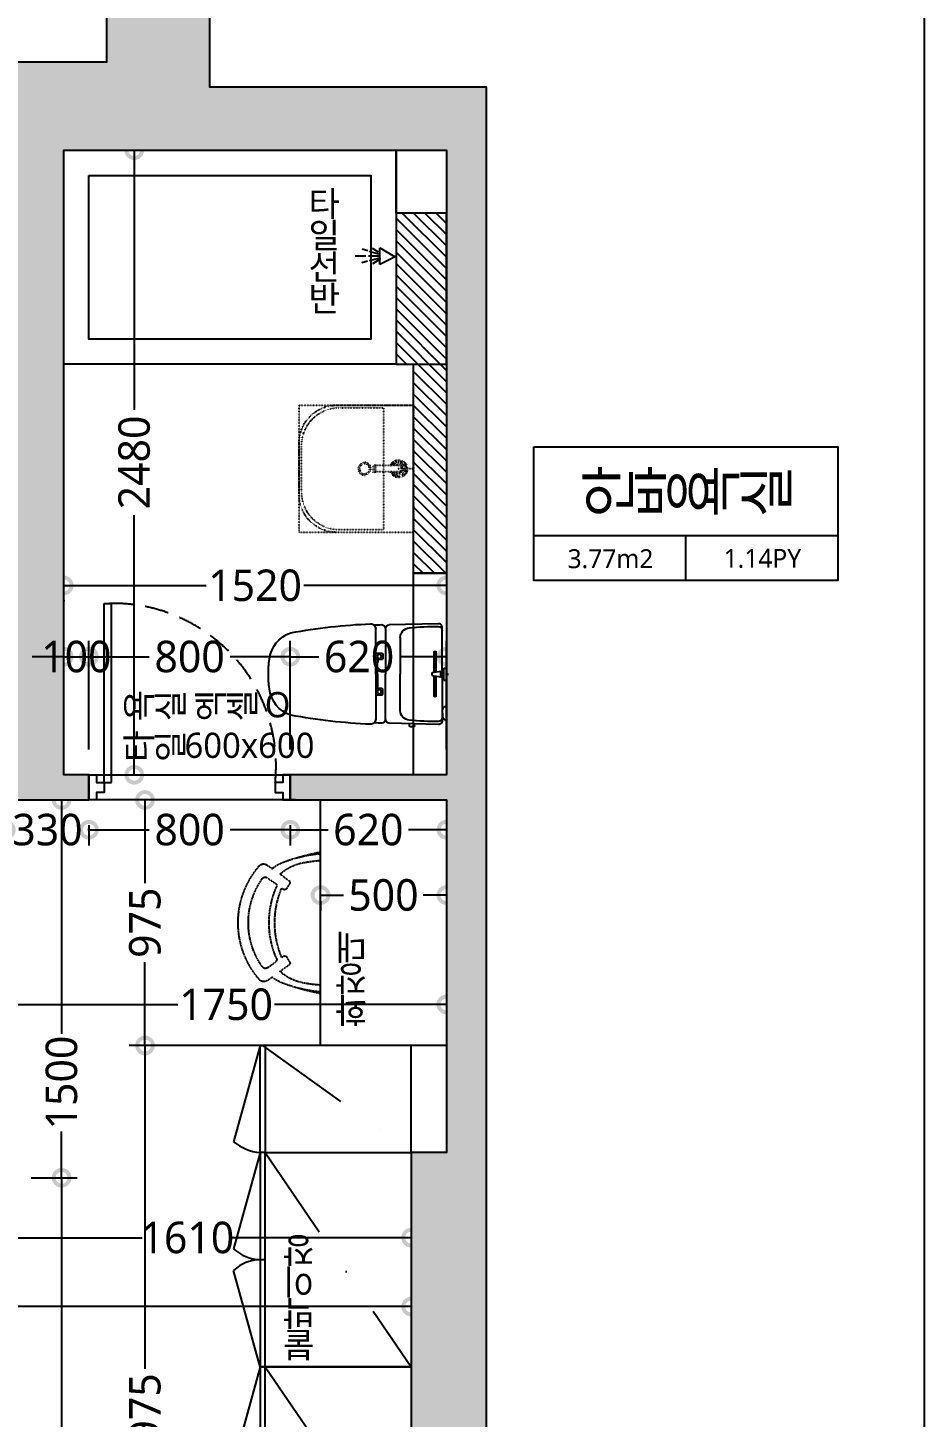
# Model space of a CAD drawing. Header units: millimetres. Extents: x -41292 to 298682, y -22072 to 33155.
# Drawn here: x 205270 to 208832, y 5739 to 11255 of the extents above; entities that cross this region are included whole.
import ezdxf
from ezdxf.enums import TextEntityAlignment as Align

# ---------------------------------------------------------------- set-up
doc = ezdxf.new("R2010")
doc.units = ezdxf.units.MM
for name, pattern in [('( Hidden )', [0.375, 0.25, -0.125]), ('CONT', [2, 1, 1]), ('DASHDOT', [25.4, 12.7, -6.35, 0, -6.35]), ('DOT', [0.25, 0, -0.25]), ('HID1', [0.375, 0.25, -0.125]), ('HIDDEN', [9.525, 6.35, -3.175])]:
    doc.linetypes.add(name, pattern=pattern)
for name, color, linetype in [('0-ELC TEXT', 7, 'Continuous'), ('03-TEXT', 3, 'Continuous'), ('06-FUR', 6, 'Continuous'), ('3.기호.계단선', 30, 'Continuous'), ('BATH', 4, 'Continuous'), ('CO-BATH', 6, 'Continuous'), ('fin', 5, 'Continuous'), ('FORM(YOURNAME)-11', 1, 'Continuous'), ('P-门', 4, 'Continuous'), ('S-DIM', 7, 'Continuous'), ('TOILET-1', 6, 'Continuous'), ('문자선', 3, 'Continuous'), ('벽1', 2, 'Continuous'), ('욕실마감선', 4, 'Continuous'), ('인테리어_가구_사입', 5, 'HID1'), ('인테리어_가구_제작', 6, 'Continuous'), ('인테리어_기타', 8, 'Continuous'), ('인테리어_해치_벽체', 8, 'Continuous'), ('창호', 4, 'Continuous'), ('평면_가구', 6, 'Continuous')]:
    doc.layers.add(name, color=color, linetype=linetype)
doc.layers.add('HACTH', color=8, linetype='Continuous', lineweight=0)
doc.styles.add('YOURNAME', font='@Microsoft JhengHei UI Light.ttf')
doc.styles.add('넥슨고딕', font='@Microsoft JhengHei Light.ttf')
doc.styles.add('코레일둥고', font='@Microsoft JhengHei Light.ttf')
doc.dimstyles.new('50', dxfattribs={"dimscale": 50, "dimtxt": 2.5, "dimasz": 2.5, "dimexe": 1.25, "dimexo": 2, "dimtad": 0, "dimdec": 0, "dimtxsty": '넥슨고딕', "dimblk": 'DOTSMALL', "dimcen": 2.5, "dimclrd": 1, "dimclre": 1, "dimclrt": 2, "dimadec": 0, "dimazin": 0, "dimtfac": 1, "dimtdec": 0, "dimtix": 1, "dimtmove": 0, "dimatfit": 3, "dimldrblk": 'DOTSMALL', "dimfxl": 1.25, "dimarcsym": 0})

# ---------------------------------------------------------------- blocks, each defined once
blk = doc.blocks.new('FORM-ELEVATION')
at = {"layer": 'Defpoints'}
blk.add_lwpolyline([(-8309, 33708), (61071, 33708), (61071, -19692), (-8309, -19692)], close=True, dxfattribs=at)
at = {"layer": 'FORM(YOURNAME)-11', "color": 3, "style": 'YOURNAME'}
for tag, height, p in [('1', 451, (71041, -1219)), ('2', 451, (71041, -1863)), ('3', 451, (71041, -3150)), ('4', 451, (71041, -5081)), ('5', 515, (71041, -7398)), ('6', 515, (71041, -9650)), ('7', 515, (71041, -11903)), ('8', 515, (71041, -14155)), ('9', 515, (71041, -16408)), ('10', 515, (66791, -18596)), ('11', 515, (71041, -18660)), ('12', 515, (66791, -20848)), ('13', 515, (71041, -20848))]:
    blk.add_attdef(tag, text='', height=height, dxfattribs=at).set_placement(p, align=Align.MIDDLE_RIGHT)
blk = doc.blocks.new('asesdxd')
at = {"layer": 'P-门', "linetype": 'HIDDEN', "ltscale": 15}
blk.add_arc((87663.5, 8324.2), 645.8, 354.2444, 93.3276, dxfattribs=at)
at = {"layer": '창호'}
for p, q in [((87626, 8259.4), (87626, 8969.4)), ((87626, 8969.4), (87656, 8969.4)), ((87656, 8259.4), (87656, 8968.8)), ((87566, 8189.4), (87566, 8289.4)), ((87566, 8289.4), (88366, 8289.4)), ((87566, 8289.4), (87566, 8189.4)), ((88366, 8289.4), (88366, 8189.4)), ((87626, 8259.4), (87656, 8259.4)), ((88366, 8189.4), (87566, 8189.4))]:
    blk.add_line(p, q, dxfattribs=at)
for points in [[(87566, 8289.4), (87596, 8289.4), (87596, 8259.4), (87626, 8259.4), (87626, 8219.4), (87596, 8219.4), (87596, 8189.4), (87566, 8189.4), (87566, 8289.4)], [(88366, 8289.4), (88336, 8289.4), (88336, 8259.4), (88306, 8259.4), (88306, 8219.4), (88336, 8219.4), (88336, 8189.4), (88366, 8189.4), (88366, 8289.4)]]:
    blk.add_lwpolyline(points, dxfattribs=at)
blk = doc.blocks.new('gasdgasdgsd')
at = {"layer": 'CO-BATH', "color": 8, "linetype": 'DOT'}
for p, q in [((103359.9, 11032.7), (103054.9, 11032.7)), ((103054.9, 11032.7), (103054.9, 10527.7)), ((103349.9, 11022.7), (103174.9, 11022.7)), ((103174.9, 11022.7), (103174.9, 10537.7)), ((103499.9, 10687.7), (103499.9, 10872.7)), ((103509.9, 10677.7), (103509.9, 10882.7)), ((103054.9, 10780.2), (103119.9, 10780.2)), ((103114.9, 10792.7), (103205.4, 10792.7)), ((103114.9, 10767.7), (103205.4, 10767.7)), ((103205.4, 10793.7), (103210.4, 10793.7)), ((103205.4, 10766.7), (103205.4, 10793.7)), ((103205.4, 10766.7), (103210.4, 10766.7)), ((103210.4, 10794.7), (103215.4, 10794.7)), ((103210.4, 10765.7), (103210.4, 10794.7)), ((103210.4, 10765.7), (103215.4, 10765.7)), ((103215.4, 10765.7), (103215.4, 10794.7)), ((103174.9, 10537.7), (103349.9, 10537.7)), ((103054.9, 10527.7), (103359.9, 10527.7))]:
    blk.add_line(p, q, dxfattribs=at)
blk.add_lwpolyline([(103509.9, 10527.7), (103509.9, 11032.7), (103054.9, 11032.7), (103054.9, 10527.7)], close=True, dxfattribs=at)
for radius in [25, 20]:
    blk.add_circle((103249.9, 10780.2), radius, dxfattribs=at)
for centre, radius, start, end in [((103349.9, 10872.7), 150, 0, 90), ((103359.9, 10882.7), 150, 0, 90), ((103114.9, 10780.2), 35, 20.9248, 339.0751), ((103114.9, 10780.2), 30, 24.6243, 335.3757), ((103114.9, 10780.2), 25, 30, 330), ((103114.9, 10780.2), 18, 43.9829, 316.017), ((103114.9, 10780.2), 12.5, 90, 270), ((103349.9, 10687.7), 150, 270, 0), ((103359.9, 10677.7), 150, 270, 0)]:
    blk.add_arc(centre, radius, start, end, dxfattribs=at)
blk = doc.blocks.new('A$C4B2D31F0')
at = {"layer": 'fin', "color": 8}
for p, q in [((185, 690.9), (20.4, 690.9)), ((37.2, 692.3), (24.7, 692.3)), ((37.2, 692.3), (49.7, 692.3)), ((106.4, 666.3), (184.4, 666.3)), ((168.9, 697.3), (168.9, 707.3)), ((168.9, 707.3), (216.9, 707.3)), ((168.9, 697.3), (216.9, 697.3)), ((186, 692.5), (180.6, 697.3)), ((181.6, 685.5), (186, 692.5)), ((187, 651.2), (181.6, 685.5)), ((181.6, 685.5), (204.3, 685.5)), ((186, 692.5), (199.9, 692.5)), ((192.9, 707.3), (192.9, 716)), ((198.9, 651.2), (204.3, 685.5)), ((199.9, 692.5), (205.3, 697.3)), ((204.3, 685.5), (199.9, 692.5)), ((200.9, 690.9), (365.5, 690.9)), ((201.4, 666.3), (279.4, 666.3)), ((216.9, 697.3), (216.9, 707.3)), ((106.4, 659.3), (185.5, 659.3)), ((187, 651.2), (198.9, 651.2)), ((200.4, 659.3), (279.4, 659.3)), ((-16, 576.9), (-16, 564.8)), ((-12, 580.9), (-4.8, 580.9)), ((-12, 560.8), (-4.3, 560.8)), ((47.7, 523.7), (192.9, 523.7)), ((338.2, 523.7), (192.9, 523.7)), ((12.6, 465.9), (192.9, 465.9)), ((373.3, 465.9), (192.9, 465.9)), ((192.9, 426.6), (13.7, 426.6)), ((192.9, 433.7), (146.6, 433.7)), ((192.9, 433.7), (239.3, 433.7)), ((192.9, 426.6), (372.2, 426.6))]:
    blk.add_line(p, q, dxfattribs=at)
for points in [[(20.4, 690.9), (7.9, 690.9, 0.421209), (-7.1, 675.5), (-2.4, 480.5, 0.001659)], [(365.5, 690.9), (378, 690.9, -0.421209), (392.9, 675.5), (388.3, 480.5, -0.001659)], [(12.6, 465.9, 0.371724), (-1.8, 451.2, 0.003515), (-1, 420.3, 0.320541)], [(110.4, 426.6), (110.4, 450.8, -0.414214), (114.4, 454.8), (130.9, 454.8, -0.414214), (134.9, 450.8), (134.9, 435.2), (134.9, 426.6)], [(275.5, 426.6), (275.5, 450.8, 0.414214), (271.5, 454.8), (255, 454.8, 0.414214), (251, 450.8), (251, 435.2), (251, 426.6)], [(373.3, 465.9, -0.371724), (387.7, 451.2, -0.003515), (386.9, 420.3, -0.320541)], [(134.9, 435.2), (144.6, 435.2, -0.414214), (146.6, 433.2), (146.6, 426.6)], [(251, 435.2), (241.3, 435.2, 0.414214), (239.3, 433.2), (239.3, 426.6)]]:
    blk.add_lwpolyline(points, format="xyb", dxfattribs=at)
for centre in [(122.9, 440.9), (262.9, 440.9)]:
    blk.add_circle(centre, 8, dxfattribs=at)
for centre, radius, start, end in [((1004.3, 663.1), 1000, 179.3116, 185.9437), ((20.4, 674.9), 16, 90, 179.3116), ((24.7, 707.3), 15, 180, 270), ((49.7, 707.3), 15, 270, 0), ((106.4, 662.8), 3.5, 90, 270), ((279.4, 662.8), 3.5, 270, 90), ((365.5, 674.9), 16, 0.6884, 90), ((-618.4, 663.1), 1000, 354.0563, 0.6884), ((-12, 576.9), 4, 90, 180), ((-12, 564.8), 4, 180, 270), ((49.4, 563.7), 40, 185.9437, 267.5129), ((336.5, 563.7), 40, 272.4871, 354.0563), ((12.6, 480.9), 15, 181.3651, 270), ((373.3, 480.9), 15, 270, 358.6349), ((13.7, 406.6), 20, 90, 182.3333), ((2197.7, 495.6), 2205.9, 182.3333, 190.6081), ((-1811.8, 495.6), 2205.9, 349.3919, 357.6667), ((372.2, 406.6), 20, 357.6667, 90), ((148.7, 128.9), 125.5, 198.2964, 263.4241), ((237.2, 128.9), 125.5, 276.5759, 341.7036), ((192.9, 405.9), 405.9, 261.6993, 270), ((192.9, 405.9), 405.9, 270, 278.3007)]:
    blk.add_arc(centre, radius, start, end, dxfattribs=at)
blk = doc.blocks.new('AC-8')
at = {"layer": 'BATH'}
for p, q in [((-50.8, 54), (-0.1, 142.7)), ((-0.1, 142.7), (45.4, 54)), ((45.4, 54), (-50.8, 54)), ((-24.7, 46.5), (-46.3, 12.2)), ((-13.5, 47.3), (-27.7, -7.9)), ((-1.6, 49.5), (-1.6, -10.8)), ((10.4, 47.3), (24.5, -7.9)), ((21.6, 46.5), (43.2, 12.2)), ((-31.4, -16.2), (-41.1, -49)), ((-1.6, -27.3), (-1.6, -88.5)), ((28.3, -16.2), (38, -49))]:
    blk.add_line(p, q, dxfattribs=at)
blk = doc.blocks.new('A$C1AC25B95')
at = {"layer": '욕실마감선', "color": 8}
for p, q in [((28.3, 72.3), (28.3, 75)), ((53.3, 73.7), (53.3, 75))]:
    blk.add_line(p, q, dxfattribs=at)
at = {"layer": 'TOILET-1', "linetype": 'Continuous', "xscale": 0.873786407766195, "yscale": 0.873786407766195, "zscale": 0.873786407766195, "rotation": 180}
blk.add_blockref('AC-8', (39.7, 124.7), dxfattribs=at)
blk = doc.blocks.new('책상의자')
at = {"layer": '인테리어_가구_사입', "color": 8, "linetype": '( Hidden )', "ltscale": 5}
for p, q in [((113786.8, 53823.7), (113807.4, 53809.3)), ((113838.2, 53786.6), (113874.9, 53760.9)), ((113788.9, 53772.6), (113820.9, 53749.4)), ((113846.1, 53731.5), (113852.8, 53726.8)), ((113877.5, 53748.9), (113865.7, 53729.5)), ((113845.5, 53456.1), (113852.2, 53460.8)), ((113876.9, 53438.7), (113865.1, 53458.1)), ((113788.4, 53415.1), (113820.7, 53437.8)), ((113839.2, 53400.4), (113874.3, 53426.6)), ((113786.3, 53363.9), (113807.5, 53378.7))]:
    blk.add_line(p, q, dxfattribs=at)
for centre, radius, start, end in [((114046, 53333.6), 537.1, 94.9511, 113.2594), ((114223.6, 52767.3), 1130.5, 101.4265, 106.4653), ((114031, 53338.1), 504.3, 93.5561, 100.3197), ((114017.1, 53593.5), 344.7, 138.9979, 220.9366), ((113774.1, 53804.9), 22.6, 55.9255, 139.2632), ((113889.8, 53714), 126, 116.2601, 130.7423), ((113965.2, 53647.6), 188.2, 97.4888, 132.391), ((114017.1, 53593.5), 304.1, 145.1572, 214.759), ((113780.5, 53760.4), 14.6, 55.4796, 152.3609), ((114150.9, 53593.5), 355.5, 156.6602, 203.3178), ((114173.5, 53593.5), 355.5, 157.1535, 202.7371), ((113813.6, 53739.7), 12, 333.6604, 52.9211), ((113869.7, 53753.5), 9.04, 328.7055, 55.0134), ((113858, 53734.2), 9.04, 235.0126, 328.706), ((113857.4, 53453.4), 9.04, 31.3201, 125.0127), ((113780, 53427.3), 14.6, 207.6657, 304.5466), ((113813.5, 53447.4), 12, 307.105, 26.3658), ((113965.2, 53540.1), 188.2, 227.9325, 262.5373), ((113869.2, 53434), 9.04, 305.0127, 31.3206), ((113773.6, 53382.6), 22.6, 220.7632, 304.1005), ((113890, 53474), 126, 229.1315, 243.7661), ((114045.9, 53854), 537.1, 246.7667, 265.0616), ((114030.8, 53849.6), 504.3, 259.7064, 266.4572), ((114223.3, 54420.5), 1130.5, 253.5608, 258.593)]:
    blk.add_arc(centre, radius, start, end, dxfattribs=at)
blk = doc.blocks.new('ediehsx')
at = {"layer": '인테리어_해치_벽체'}
h = blk.add_hatch(dxfattribs=at)
h.set_pattern_fill('ANSI31', color=256, scale=10, angle=450)
h.paths.add_polyline_path([(51456, -7810.6), (52456, -7810.6), (52456, -8020.6), (51456, -8020.6)])
h.paths.add_polyline_path([(54456, -18160.6), (54566.7, -18160.6), (54566.7, -17960.6), (54456, -17960.6)])
h.paths.add_polyline_path([(58986, -10080.6), (58986, -10910.6), (58856, -10910.6), (58856, -10080.6)])
h.paths.add_polyline_path([(58986, -9480.6), (58786, -9480.6), (58786, -10080.6), (58986, -10080.6)])
h.paths.add_polyline_path([(50716, -9920.6), (50716, -10660.6), (50586, -10660.6), (50586, -9920.6)])
h.paths.add_polyline_path([(50716, -9370.6), (50516, -9370.6), (50516, -9920.6), (50716, -9920.6)])
h.paths.add_polyline_path([(51616, -11560.6), (50916, -11560.6), (50916, -11660.6), (51616, -11660.6)])
h.paths.add_polyline_path([(47966, -11660.6), (48066, -11660.6), (48066, -12190.6), (47966, -12190.6)])
at = {"layer": '문자선'}
for points in [[(58986, -9480.6), (58786, -9480.6), (58786, -10080.6), (58986, -10080.6), (58986, -9480.6)], [(58986, -10080.6), (58986, -10910.6), (58856, -10910.6), (58856, -10080.6), (58986, -10080.6)]]:
    blk.add_lwpolyline(points, dxfattribs=at)
blk = doc.blocks.new('rhsiehxedsl')
at = {"layer": '인테리어_해치_벽체'}
h = blk.add_hatch(color=256, dxfattribs=at)
h.dxf.hatch_style = 1
h.paths.add_polyline_path([(54266, -16290.6), (54266, -16490.6), (54366, -16490.6), (54366, -21710.6), (54566, -21710.6), (54566, -19100.6), (54641, -19100.6), (54641, -17710.6), (54566, -17710.6), (54566, -16290.6)])
h.paths.add_polyline_path([(52456, -17810.6), (53466, -17810.6), (53466, -18020.6), (52456, -18020.6)])
h.paths.add_polyline_path([(57966, -28160.6), (57966, -28360.6), (59146, -28360.6), (59146, -18980.6), (58046, -18980.6), (58046, -17710.6), (57181, -17710.6), (57181, -17910.6), (57846, -17910.6), (57846, -18665.6), (57636, -18665.6), (57636, -18880.6), (57266, -18880.6), (57266, -21510.6), (55466, -21510.6), (55466, -21710.6), (56386, -21710.6), (56386, -23110.6), (55556, -23110.6), (55556, -23310.6), (57236, -23310.6), (57236, -21810.6), (57566, -21810.6), (57566, -21710.6), (57466, -21710.6), (57466, -19230.6), (58986, -19230.6), (58986, -21710.6), (58366, -21710.6), (58366, -21810.6), (58986, -21810.6), (58986, -23210.6), (58846, -23210.6), (58846, -26860.6), (57966, -26860.6), (57966, -27060.6), (58846, -27060.6), (58846, -28160.6)])
h.paths.add_polyline_path([(54456, -27060.6), (54966, -27060.6), (54966, -26860.6), (54656, -26860.6), (54656, -23110.6), (54456, -23110.6)])
h.paths.add_polyline_path([(54456, -28160.6), (54566, -28160.6), (54566, -28650.6), (54456, -28650.6)])
h.paths.add_polyline_path([(49456, -23190.6), (49656, -23190.6), (49656, -28650.6), (49456, -28650.6)])
h.paths.add_polyline_path([(48556, -23190.6), (48556, -23390.6), (45866, -23390.6), (45866, -28280.6), (46566, -28280.6), (46566, -28480.6), (45666, -28480.6), (45666, -23190.6)])
h.paths.add_polyline_path([(49616, -18160.6), (50716, -18160.6), (50716, -18920.6), (49616, -18920.6)], flags=16)
h.paths.add_polyline_path([(48866, -16790.6), (49496, -16790.6), (49496, -16290.6), (50806, -16290.6), (50806, -16490.6), (49616, -16490.6), (49616, -17950.6), (50766, -17950.6), (50766, -17810.6), (51456, -17810.6), (51456, -18020.6), (50916, -18020.6), (50916, -21660.6), (49966, -21660.6), (49966, -21460.6), (50716, -21460.6), (50716, -19120.6), (49166, -19120.6), (49166, -21660.6), (48966, -21660.6), (48966, -18980.6), (49516, -18980.6), (49516, -18160.6), (48966, -18160.6), (48966, -17950.6), (49296, -17950.6), (49296, -17730.6), (49516, -17730.6), (49516, -16990.6), (48866, -16990.6)])
h.paths.add_polyline_path([(45666, -16790.6), (45866, -16790.6), (45866, -21460.6), (48066, -21460.6), (48066, -21660.6), (45866, -21660.6), (45866, -22050.6), (45666, -22050.6)])
at = {"layer": '벽1'}
for points in [[(59146, -28360.6), (59146, -18980.6), (58046, -18980.6), (58046, -17710.6)], [(57636, -18665.6), (57636, -18880.6), (57266, -18880.6)], [(57236, -21810.6), (57566, -21810.6), (57566, -21710.6), (57466, -21710.6), (57466, -19230.6), (58986, -19230.6), (58986, -21710.6), (58366, -21710.6), (58366, -21810.6), (58986, -21810.6), (58986, -23210.6), (58846, -23210.6), (58846, -23210.6), (58846, -23210.6), (58846, -26860.6)]]:
    blk.add_lwpolyline(points, dxfattribs=at)
blk = doc.blocks.new('_DotSmall')
at = {"color": 0, "linetype": 'ByBlock', "const_width": 0.5}
blk.add_lwpolyline([(-0.0625, 0, 1), (0.0625, 0, 1)], format="xyb", close=True, dxfattribs=at)
blk = doc.blocks.new('*D352')
at = {"layer": 'Defpoints', "color": 0, "transparency": 16777216}
for p in [(205735.9, 7214.4), (206193.2, 7214.4), (206193.2, 4239.4)]:
    blk.add_point(p, dxfattribs=at)
at = {"layer": 'S-DIM', "color": 1, "lineweight": -2, "transparency": 16777216}
for p, q in [((206093.2, 7214.4), (205673.4, 7214.4)), ((205735.9, 7214.4), (205735.9, 5930.2)), ((205735.9, 4239.4), (205735.9, 5523.6)), ((206093.2, 4239.4), (205673.4, 4239.4))]:
    blk.add_line(p, q, dxfattribs=at)
at = {"layer": 'S-DIM', "color": 1, "lineweight": -2, "transparency": 16777216, "xscale": 125, "yscale": 125, "zscale": 125}
for p, rotation in [((205735.9, 7214.4), 90), ((205735.9, 4239.4), 270)]:
    blk.add_blockref('_DotSmall', p, dxfattribs=dict(at, rotation=rotation))
at = {"layer": 'S-DIM', "color": 2, "transparency": 16777216, "insert": (205735.9, 5726.9), "char_height": 125, "attachment_point": 5, "rotation": 90, "style": '넥슨고딕'}
blk.add_mtext('2975', dxfattribs=at)
blk = doc.blocks.new('*D353')
at = {"layer": 'Defpoints', "color": 0, "transparency": 16777216}
for p in [(206433.2, 7888), (206933.2, 7888), (206933.2, 7811.6)]:
    blk.add_point(p, dxfattribs=at)
at = {"layer": 'S-DIM', "color": 1, "lineweight": -2, "transparency": 16777216}
for p, q in [((206433.2, 7811.6), (206524.8, 7811.6)), ((206433.2, 7788), (206433.2, 7749.1)), ((206933.2, 7811.6), (206841.6, 7811.6)), ((206933.2, 7788), (206933.2, 7749.1))]:
    blk.add_line(p, q, dxfattribs=at)
at = {"layer": 'S-DIM', "color": 1, "lineweight": -2, "transparency": 16777216, "xscale": 125, "yscale": 125, "zscale": 125, "rotation": 180}
blk.add_blockref('_DotSmall', (206433.2, 7811.6), dxfattribs=at)
at = {"layer": 'S-DIM', "color": 1, "lineweight": -2, "transparency": 16777216, "xscale": 125, "yscale": 125, "zscale": 125}
blk.add_blockref('_DotSmall', (206933.2, 7811.6), dxfattribs=at)
at = {"layer": 'S-DIM', "color": 2, "transparency": 16777216, "insert": (206683.2, 7811.6), "char_height": 125, "attachment_point": 5, "style": '넥슨고딕'}
blk.add_mtext('500', dxfattribs=at)
blk = doc.blocks.new('*D354')
at = {"layer": 'Defpoints', "color": 0, "transparency": 16777216}
for p in [(206433.2, 8189.4), (205735.9, 7214.4), (206433.2, 7214.4)]:
    blk.add_point(p, dxfattribs=at)
at = {"layer": 'S-DIM', "color": 1, "lineweight": -2, "transparency": 16777216}
for p, q in [((206333.2, 8189.4), (205673.4, 8189.4)), ((205735.9, 8189.4), (205735.9, 7858.9)), ((205735.9, 7214.4), (205735.9, 7544.9)), ((206333.2, 7214.4), (205673.4, 7214.4))]:
    blk.add_line(p, q, dxfattribs=at)
at = {"layer": 'S-DIM', "color": 1, "lineweight": -2, "transparency": 16777216, "xscale": 125, "yscale": 125, "zscale": 125}
for p, rotation in [((205735.9, 8189.4), 90), ((205735.9, 7214.4), 270)]:
    blk.add_blockref('_DotSmall', p, dxfattribs=dict(at, rotation=rotation))
at = {"layer": 'S-DIM', "color": 2, "transparency": 16777216, "insert": (205735.9, 7701.9), "char_height": 125, "attachment_point": 5, "rotation": 90, "style": '넥슨고딕'}
blk.add_mtext('975', dxfattribs=at)
blk = doc.blocks.new('*D355')
at = {"layer": 'Defpoints', "color": 0, "transparency": 16777216}
for p in [(205513.2, 8189.4), (206313.2, 8189.4), (206313.2, 8071.1)]:
    blk.add_point(p, dxfattribs=at)
at = {"layer": 'S-DIM', "color": 1, "lineweight": -2, "transparency": 16777216}
for p, q in [((205513.2, 8089.4), (205513.2, 8008.6)), ((205513.2, 8071.1), (205752.4, 8071.1)), ((206313.2, 8071.1), (206074, 8071.1)), ((206313.2, 8089.4), (206313.2, 8008.6))]:
    blk.add_line(p, q, dxfattribs=at)
at = {"layer": 'S-DIM', "color": 1, "lineweight": -2, "transparency": 16777216, "xscale": 125, "yscale": 125, "zscale": 125, "rotation": 180}
blk.add_blockref('_DotSmall', (205513.2, 8071.1), dxfattribs=at)
at = {"layer": 'S-DIM', "color": 1, "lineweight": -2, "transparency": 16777216, "xscale": 125, "yscale": 125, "zscale": 125}
blk.add_blockref('_DotSmall', (206313.2, 8071.1), dxfattribs=at)
at = {"layer": 'S-DIM', "color": 2, "transparency": 16777216, "insert": (205913.2, 8071.1), "char_height": 125, "attachment_point": 5, "style": '넥슨고딕'}
blk.add_mtext('800', dxfattribs=at)
blk = doc.blocks.new('*D356')
at = {"layer": 'Defpoints', "color": 0, "transparency": 16777216}
for p in [(205183.2, 8189.4), (205513.2, 8189.4), (205183.2, 8071.1)]:
    blk.add_point(p, dxfattribs=at)
at = {"layer": 'S-DIM', "color": 1, "lineweight": -2, "transparency": 16777216}
for p, q in [((205183.2, 8071.1), (205058.2, 8071.1)), ((205183.2, 8089.4), (205183.2, 8008.6)), ((205183.2, 8071.1), (205187.9, 8071.1)), ((205513.2, 8071.1), (205508.6, 8071.1)), ((205513.2, 8089.4), (205513.2, 8008.6)), ((205513.2, 8071.1), (205638.2, 8071.1))]:
    blk.add_line(p, q, dxfattribs=at)
at = {"layer": 'S-DIM', "color": 1, "lineweight": -2, "transparency": 16777216, "xscale": 125, "yscale": 125, "zscale": 125}
blk.add_blockref('_DotSmall', (205183.2, 8071.1), dxfattribs=at)
at = {"layer": 'S-DIM', "color": 1, "lineweight": -2, "transparency": 16777216, "xscale": 125, "yscale": 125, "zscale": 125, "rotation": 180}
blk.add_blockref('_DotSmall', (205513.2, 8071.1), dxfattribs=at)
at = {"layer": 'S-DIM', "color": 2, "transparency": 16777216, "insert": (205348.2, 8071.1), "char_height": 125, "attachment_point": 5, "style": '넥슨고딕'}
blk.add_mtext('330', dxfattribs=at)
blk = doc.blocks.new('*D357')
at = {"layer": 'Defpoints', "color": 0, "transparency": 16777216}
for p in [(206313.2, 8189.4), (206933.2, 8189.4), (206933.2, 8071.1)]:
    blk.add_point(p, dxfattribs=at)
at = {"layer": 'S-DIM', "color": 1, "lineweight": -2, "transparency": 16777216}
for p, q in [((206313.2, 8089.4), (206313.2, 8008.6)), ((206313.2, 8071.1), (206463.1, 8071.1)), ((206933.2, 8071.1), (206783.3, 8071.1)), ((206933.2, 8089.4), (206933.2, 8008.6))]:
    blk.add_line(p, q, dxfattribs=at)
at = {"layer": 'S-DIM', "color": 1, "lineweight": -2, "transparency": 16777216, "xscale": 125, "yscale": 125, "zscale": 125, "rotation": 180}
blk.add_blockref('_DotSmall', (206313.2, 8071.1), dxfattribs=at)
at = {"layer": 'S-DIM', "color": 1, "lineweight": -2, "transparency": 16777216, "xscale": 125, "yscale": 125, "zscale": 125}
blk.add_blockref('_DotSmall', (206933.2, 8071.1), dxfattribs=at)
at = {"layer": 'S-DIM', "color": 2, "transparency": 16777216, "insert": (206623.2, 8071.1), "char_height": 125, "attachment_point": 5, "style": '넥슨고딕'}
blk.add_mtext('620', dxfattribs=at)
blk = doc.blocks.new('*D358')
at = {"layer": 'Defpoints', "color": 0, "transparency": 16777216}
for p in [(205183.2, 7451.5), (206933.2, 7451.5), (205183.2, 7377.5)]:
    blk.add_point(p, dxfattribs=at)
at = {"layer": 'S-DIM', "color": 1, "lineweight": -2, "transparency": 16777216}
for p, q in [((205183.2, 7377.5), (205865.9, 7377.5)), ((205183.2, 7351.5), (205183.2, 7315)), ((206933.2, 7377.5), (206250.5, 7377.5)), ((206933.2, 7351.5), (206933.2, 7315))]:
    blk.add_line(p, q, dxfattribs=at)
at = {"layer": 'S-DIM', "color": 1, "lineweight": -2, "transparency": 16777216, "xscale": 125, "yscale": 125, "zscale": 125, "rotation": 180}
blk.add_blockref('_DotSmall', (205183.2, 7377.5), dxfattribs=at)
at = {"layer": 'S-DIM', "color": 1, "lineweight": -2, "transparency": 16777216, "xscale": 125, "yscale": 125, "zscale": 125}
blk.add_blockref('_DotSmall', (206933.2, 7377.5), dxfattribs=at)
at = {"layer": 'S-DIM', "color": 2, "transparency": 16777216, "insert": (206058.2, 7377.5), "char_height": 125, "attachment_point": 5, "style": '넥슨고딕'}
blk.add_mtext('1750', dxfattribs=at)
blk = doc.blocks.new('*D359')
at = {"layer": 'Defpoints', "color": 0, "transparency": 16777216}
for p in [(205183.2, 8189.4), (205183.2, 6689.4), (205404.6, 6689.4)]:
    blk.add_point(p, dxfattribs=at)
at = {"layer": 'S-DIM', "color": 1, "lineweight": -2, "transparency": 16777216}
for p, q in [((205283.2, 8189.4), (205467.1, 8189.4)), ((205404.6, 8189.4), (205404.6, 7261.2)), ((205404.6, 6689.4), (205404.6, 6873.7)), ((205283.2, 6689.4), (205467.1, 6689.4))]:
    blk.add_line(p, q, dxfattribs=at)
at = {"layer": 'S-DIM', "color": 1, "lineweight": -2, "transparency": 16777216, "xscale": 125, "yscale": 125, "zscale": 125}
for p, rotation in [((205404.6, 8189.4), 90), ((205404.6, 6689.4), 270)]:
    blk.add_blockref('_DotSmall', p, dxfattribs=dict(at, rotation=rotation))
at = {"layer": 'S-DIM', "color": 2, "transparency": 16777216, "insert": (205404.6, 7067.5), "char_height": 125, "attachment_point": 5, "rotation": 90, "style": '넥슨고딕'}
blk.add_mtext('1500', dxfattribs=at)
blk = doc.blocks.new('*D360')
at = {"layer": 'Defpoints', "color": 0, "transparency": 16777216}
for p in [(205183.2, 6689.4), (205183.2, 3139.4), (205404.6, 3139.4)]:
    blk.add_point(p, dxfattribs=at)
at = {"layer": 'S-DIM', "color": 1, "lineweight": -2, "transparency": 16777216}
for p, q in [((205283.2, 6689.4), (205467.1, 6689.4)), ((205404.6, 6689.4), (205404.6, 5120.8)), ((205404.6, 3139.4), (205404.6, 4708)), ((205283.2, 3139.4), (205467.1, 3139.4))]:
    blk.add_line(p, q, dxfattribs=at)
at = {"layer": 'S-DIM', "color": 1, "lineweight": -2, "transparency": 16777216, "xscale": 125, "yscale": 125, "zscale": 125}
for p, rotation in [((205404.6, 6689.4), 90), ((205404.6, 3139.4), 270)]:
    blk.add_blockref('_DotSmall', p, dxfattribs=dict(at, rotation=rotation))
at = {"layer": 'S-DIM', "color": 2, "transparency": 16777216, "insert": (205404.6, 4914.4), "char_height": 125, "attachment_point": 5, "rotation": 90, "style": '넥슨고딕'}
blk.add_mtext('3550', dxfattribs=at)
blk = doc.blocks.new('*D363')
at = {"layer": 'Defpoints', "color": 0, "transparency": 16777216}
for p in [(205183.2, 6689.4), (206793.2, 6689.4), (206793.2, 6451.6)]:
    blk.add_point(p, dxfattribs=at)
at = {"layer": 'S-DIM', "color": 1, "lineweight": -2, "transparency": 16777216}
for p, q in [((205183.2, 6589.4), (205183.2, 6389.1)), ((206793.2, 6589.4), (206793.2, 6389.1)), ((205183.2, 6451.6), (205724.6, 6451.6)), ((206793.2, 6451.6), (206084, 6451.6))]:
    blk.add_line(p, q, dxfattribs=at)
at = {"layer": 'S-DIM', "color": 1, "lineweight": -2, "transparency": 16777216, "xscale": 125, "yscale": 125, "zscale": 125, "rotation": 180}
blk.add_blockref('_DotSmall', (205183.2, 6451.6), dxfattribs=at)
at = {"layer": 'S-DIM', "color": 1, "lineweight": -2, "transparency": 16777216, "xscale": 125, "yscale": 125, "zscale": 125}
blk.add_blockref('_DotSmall', (206793.2, 6451.6), dxfattribs=at)
at = {"layer": 'S-DIM', "color": 2, "transparency": 16777216, "insert": (205904.3, 6451.6), "char_height": 125, "attachment_point": 5, "style": '넥슨고딕'}
blk.add_mtext('1610', dxfattribs=at)
blk = doc.blocks.new('*D364')
at = {"layer": 'Defpoints', "color": 0, "transparency": 16777216}
for p in [(202603.2, 6451.6), (206793.2, 6451.6), (206793.2, 6178.1)]:
    blk.add_point(p, dxfattribs=at)
at = {"layer": 'S-DIM', "color": 1, "lineweight": -2, "transparency": 16777216}
for p, q in [((202603.2, 6351.6), (202603.2, 6115.6)), ((206793.2, 6351.6), (206793.2, 6115.6)), ((202603.2, 6178.1), (204501.5, 6178.1)), ((206793.2, 6178.1), (204894.9, 6178.1))]:
    blk.add_line(p, q, dxfattribs=at)
at = {"layer": 'S-DIM', "color": 1, "lineweight": -2, "transparency": 16777216, "xscale": 125, "yscale": 125, "zscale": 125, "rotation": 180}
blk.add_blockref('_DotSmall', (202603.2, 6178.1), dxfattribs=at)
at = {"layer": 'S-DIM', "color": 1, "lineweight": -2, "transparency": 16777216, "xscale": 125, "yscale": 125, "zscale": 125}
blk.add_blockref('_DotSmall', (206793.2, 6178.1), dxfattribs=at)
at = {"layer": 'S-DIM', "color": 2, "transparency": 16777216, "insert": (204698.2, 6178.1), "char_height": 125, "attachment_point": 5, "style": '넥슨고딕'}
blk.add_mtext('4190', dxfattribs=at)
blk = doc.blocks.new('*D365')
at = {"layer": 'Defpoints', "color": 0, "transparency": 16777216}
for p in [(205413.2, 9082.7), (206933.2, 9082.7), (206933.2, 9041)]:
    blk.add_point(p, dxfattribs=at)
at = {"layer": 'S-DIM', "color": 1, "lineweight": -2, "transparency": 16777216}
for p, q in [((205413.2, 9041), (205979.4, 9041)), ((206933.2, 9041), (206367, 9041)), ((205413.2, 8982.7), (205413.2, 8978.5)), ((206933.2, 8982.7), (206933.2, 8978.5))]:
    blk.add_line(p, q, dxfattribs=at)
at = {"layer": 'S-DIM', "color": 1, "lineweight": -2, "transparency": 16777216, "xscale": 125, "yscale": 125, "zscale": 125, "rotation": 180}
blk.add_blockref('_DotSmall', (205413.2, 9041), dxfattribs=at)
at = {"layer": 'S-DIM', "color": 1, "lineweight": -2, "transparency": 16777216, "xscale": 125, "yscale": 125, "zscale": 125}
blk.add_blockref('_DotSmall', (206933.2, 9041), dxfattribs=at)
at = {"layer": 'S-DIM', "color": 2, "transparency": 16777216, "insert": (206173.2, 9041), "char_height": 125, "attachment_point": 5, "style": '넥슨고딕'}
blk.add_mtext('1520', dxfattribs=at)
blk = doc.blocks.new('*D366')
at = {"layer": 'Defpoints', "color": 0, "transparency": 16777216}
for p in [(205513.2, 8758.2), (205413.2, 8289.4), (205513.2, 8289.4)]:
    blk.add_point(p, dxfattribs=at)
at = {"layer": 'S-DIM', "color": 1, "lineweight": -2, "transparency": 16777216}
for p, q in [((205413.2, 8389.4), (205413.2, 8820.7)), ((205513.2, 8389.4), (205513.2, 8820.7)), ((205413.2, 8758.2), (205288.2, 8758.2)), ((205413.2, 8758.2), (205513.2, 8758.2)), ((205513.2, 8758.2), (205638.2, 8758.2))]:
    blk.add_line(p, q, dxfattribs=at)
at = {"layer": 'S-DIM', "color": 1, "lineweight": -2, "transparency": 16777216, "xscale": 125, "yscale": 125, "zscale": 125}
blk.add_blockref('_DotSmall', (205413.2, 8758.2), dxfattribs=at)
at = {"layer": 'S-DIM', "color": 1, "lineweight": -2, "transparency": 16777216, "xscale": 125, "yscale": 125, "zscale": 125, "rotation": 180}
blk.add_blockref('_DotSmall', (205513.2, 8758.2), dxfattribs=at)
at = {"layer": 'S-DIM', "color": 2, "transparency": 16777216, "insert": (205463.2, 8758.2), "char_height": 125, "attachment_point": 5, "style": '넥슨고딕'}
blk.add_mtext('100', dxfattribs=at)
blk = doc.blocks.new('*D367')
at = {"layer": 'Defpoints', "color": 0, "transparency": 16777216}
for p in [(206313.2, 8758.2), (205513.2, 8289.4), (206313.2, 8289.4)]:
    blk.add_point(p, dxfattribs=at)
at = {"layer": 'S-DIM', "color": 1, "lineweight": -2, "transparency": 16777216}
for p, q in [((205513.2, 8389.4), (205513.2, 8820.7)), ((206313.2, 8389.4), (206313.2, 8820.7)), ((205513.2, 8758.2), (205752.4, 8758.2)), ((206313.2, 8758.2), (206074, 8758.2))]:
    blk.add_line(p, q, dxfattribs=at)
at = {"layer": 'S-DIM', "color": 1, "lineweight": -2, "transparency": 16777216, "xscale": 125, "yscale": 125, "zscale": 125, "rotation": 180}
blk.add_blockref('_DotSmall', (205513.2, 8758.2), dxfattribs=at)
at = {"layer": 'S-DIM', "color": 1, "lineweight": -2, "transparency": 16777216, "xscale": 125, "yscale": 125, "zscale": 125}
blk.add_blockref('_DotSmall', (206313.2, 8758.2), dxfattribs=at)
at = {"layer": 'S-DIM', "color": 2, "transparency": 16777216, "insert": (205913.2, 8758.2), "char_height": 125, "attachment_point": 5, "style": '넥슨고딕'}
blk.add_mtext('800', dxfattribs=at)
blk = doc.blocks.new('*D368')
at = {"layer": 'Defpoints', "color": 0, "transparency": 16777216}
for p in [(206933.2, 8758.2), (206313.2, 8289.4), (206933.2, 8289.4)]:
    blk.add_point(p, dxfattribs=at)
at = {"layer": 'S-DIM', "color": 1, "lineweight": -2, "transparency": 16777216}
for p, q in [((206313.2, 8389.4), (206313.2, 8820.7)), ((206933.2, 8389.4), (206933.2, 8820.7)), ((206313.2, 8758.2), (206426.3, 8758.2)), ((206933.2, 8758.2), (206746.4, 8758.2))]:
    blk.add_line(p, q, dxfattribs=at)
at = {"layer": 'S-DIM', "color": 1, "lineweight": -2, "transparency": 16777216, "xscale": 125, "yscale": 125, "zscale": 125, "rotation": 180}
blk.add_blockref('_DotSmall', (206313.2, 8758.2), dxfattribs=at)
at = {"layer": 'S-DIM', "color": 1, "lineweight": -2, "transparency": 16777216, "xscale": 125, "yscale": 125, "zscale": 125}
blk.add_blockref('_DotSmall', (206933.2, 8758.2), dxfattribs=at)
at = {"layer": 'S-DIM', "color": 2, "transparency": 16777216, "insert": (206586.4, 8758.2), "char_height": 125, "attachment_point": 5, "style": '넥슨고딕'}
blk.add_mtext('620', dxfattribs=at)
blk = doc.blocks.new('*D369')
at = {"layer": 'Defpoints', "color": 0, "transparency": 16777216}
for p in [(205413.2, 10769.4), (205693.3, 10769.4), (205413.2, 8289.4)]:
    blk.add_point(p, dxfattribs=at)
at = {"layer": 'S-DIM', "color": 1, "lineweight": -2, "transparency": 16777216}
for p, q in [((205513.2, 10769.4), (205755.8, 10769.4)), ((205693.3, 10769.4), (205693.3, 9738.1)), ((205693.3, 8289.4), (205693.3, 9320.7)), ((205513.2, 8289.4), (205755.8, 8289.4))]:
    blk.add_line(p, q, dxfattribs=at)
at = {"layer": 'S-DIM', "color": 1, "lineweight": -2, "transparency": 16777216, "xscale": 125, "yscale": 125, "zscale": 125}
for p, rotation in [((205693.3, 10769.4), 90), ((205693.3, 8289.4), 270)]:
    blk.add_blockref('_DotSmall', p, dxfattribs=dict(at, rotation=rotation))
at = {"layer": 'S-DIM', "color": 2, "transparency": 16777216, "insert": (205693.3, 9529.4), "char_height": 125, "attachment_point": 5, "rotation": 90, "style": '넥슨고딕'}
blk.add_mtext('2480', dxfattribs=at)

msp = doc.modelspace()

# ---------------------------------------------------------------- linework, layer by layer
at = {"layer": '인테리어_가구_제작', "color": 8, "linetype": 'CONT', "ltscale": 200}
for p, q in [((206193.22, 7214.4), (206088.13, 6832.53)), ((206193.22, 6789.4), (206088.13, 6407.53)), ((206193.22, 5939.4), (206088.13, 6321.27)), ((206193.22, 5939.4), (206088.13, 5557.53))]:
    msp.add_line(p, q, dxfattribs=at)
at = {"layer": '인테리어_가구_제작', "color": 1, "linetype": 'DASHDOT', "ltscale": 30}
for p, q in [((206213.22, 6789.4), (206793.22, 5939.4)), ((206213.22, 5939.4), (206793.22, 5089.4))]:
    msp.add_line(p, q, dxfattribs=at)
at = {"layer": '인테리어_가구_제작', "color": 8, "linetype": 'CONT', "ltscale": 200}
for points in [[(205413.22, 10769.4), (206733.22, 10769.4), (206733.22, 9919.4), (205413.22, 9919.4)], [(205513.22, 10669.4), (206633.22, 10669.4), (206633.22, 10019.4), (205513.22, 10019.4)], [(206803.22, 9089.4), (206933.22, 9089.4), (206933.22, 8289.4), (206803.22, 8289.4)]]:
    msp.add_lwpolyline(points, close=True, dxfattribs=at)
msp.add_lwpolyline([(206733.22, 10519.4), (206733.22, 10769.4)], dxfattribs=at)
at = {"layer": '인테리어_가구_제작', "color": 1, "linetype": 'DASHDOT', "ltscale": 30}
msp.add_lwpolyline([(206203.22, 7214.4), (206793.22, 6789.4)], dxfattribs=at)
at = {"layer": '인테리어_가구_제작', "color": 8, "linetype": 'CONT', "ltscale": 200}
for centre, radius, start, end in [((206211.38, 6983.23), 194.68, 230.72144, 264.64683), ((206197.2, 6523.69), 159.34, 226.8012, 268.56707), ((206197.2, 6205.11), 159.34, 91.43293, 133.1988)]:
    msp.add_arc(centre, radius, start, end, dxfattribs=at)
at = {"layer": '인테리어_기타', "color": 152, "true_color": 0x2776bb}
msp.add_line((207884.21, 9060.97), (207884.21, 9237.85), dxfattribs=at)
msp.add_lwpolyline([(207280.6, 9591.61), (208487.81, 9591.61), (208487.81, 9237.85), (207280.6, 9237.85)], close=True, dxfattribs=at)
msp.add_lwpolyline([(208487.81, 9237.85), (208487.81, 9060.97), (207280.6, 9060.97), (207280.6, 9237.85)], dxfattribs=at)
at = {"layer": '평면_가구'}
msp.add_line((206193.22, 6364.4), (206213.22, 6364.4), dxfattribs=at)
for points in [[(206433.22, 8189.4), (206933.22, 8189.4), (206933.22, 7214.4), (206433.22, 7214.4)], [(206193.22, 7214.4), (206213.22, 7214.4), (206213.22, 6789.4), (206193.22, 6789.4)], [(206213.22, 6789.4), (206793.22, 6789.4), (206793.22, 7214.4), (206213.22, 7214.4)], [(206193.22, 5939.4), (206213.22, 5939.4), (206213.22, 6789.4), (206193.22, 6789.4)], [(206213.22, 6789.4), (206793.22, 6789.4), (206793.22, 5939.4), (206213.22, 5939.4)], [(206193.22, 5089.4), (206213.22, 5089.4), (206213.22, 5939.4), (206193.22, 5939.4)]]:
    msp.add_lwpolyline(points, close=True, dxfattribs=at)
at = {"layer": '평면_가구', "color": 6}
msp.add_lwpolyline([(206213.22, 5939.4), (206793.22, 5939.4), (206793.22, 5089.4), (206213.22, 5089.4)], close=True, dxfattribs=at)

# ---------------------------------------------------------------- block references
for name, p in [('asesdxd', (117947.24, 0)), ('rhsiehxedsl', (147947.24, 30000)), ('ediehsx', (147947.24, 20000))]:
    msp.add_blockref(name, p)
at = {"layer": '06-FUR', "xscale": 0.7874015748031495, "yscale": 0.7874015748031495, "zscale": 0.7874015748031495, "rotation": 89.44313006269327}
msp.add_blockref('A$C1AC25B95', (206729.39, 10315.14), dxfattribs=at)
at = {"layer": '3.기호.계단선', "xscale": -1}
msp.add_blockref('gasdgasdgsd', (309858.14, -1275.82), dxfattribs=at)
at = {"layer": 'HACTH', "xscale": -1, "rotation": 180}
msp.add_blockref('책상의자', (92433.53, 61295.61), dxfattribs=at)
at = {"layer": 'TOILET-1', "xscale": -1, "rotation": 270}
msp.add_blockref('A$C4B2D31F0', (206225.93, 8496.45), dxfattribs=at)
at = {"layer": '인테리어_가구_제작', "color": 8, "linetype": 'CONT', "ltscale": 200, "xscale": 0.25, "yscale": 0.25, "zscale": 0.25}
msp.add_blockref('FORM-ELEVATION', (193563.65, 5826.1), dxfattribs=at)

# ---------------------------------------------------------------- texts
at = {"layer": '0-ELC TEXT', "style": '코레일둥고'}
msp.add_text('타일선반', height=100, rotation=270, dxfattribs=at).set_placement((206501.66, 10626.46), align=Align.TOP_LEFT)
for s, p in [('욕실 엑셀 O', (205642.1, 8617.82)), ('타일600x600', (205642.1, 8456.41))]:
    msp.add_text(s, height=100, dxfattribs=at).set_placement(p, align=Align.TOP_LEFT)
for s, p in [('화장대', (206600.59, 7284.4)), ('붙박이장', (206392.17, 5955.79))]:
    msp.add_text(s, height=100, rotation=90, dxfattribs=at).set_placement(p)
at = {"layer": '03-TEXT'}
for s, height, style, p in [('안방욕실', 166.667, '코레일둥고', (207879.23, 9338.16)), ('3.77m2', 75, '넥슨고딕', (207585.18, 9109.86)), ('1.14PY', 75, '넥슨고딕', (208188.69, 9111.25))]:
    msp.add_text(s, height=height, dxfattribs=dict(at, style=style)).set_placement(p, align=Align.CENTER)

# ---------------------------------------------------------------- dimensions: what is measured, and where the dimension line sits
at = {"layer": 'S-DIM'}
for base, p1, p2, picture, middle in [((205693.31, 10769.4), (205413.22, 8289.4), (205413.22, 10769.4), '*D369', (205693.31, 9529.4)), ((205735.9, 7214.4), (206433.22, 8189.4), (206433.22, 7214.4), '*D354', (205735.9, 7701.9)), ((205735.9, 7214.4), (206193.22, 4239.4), (206193.22, 7214.4), '*D352', (205735.9, 5726.9)), ((205404.57, 3139.4), (205183.22, 6689.4), (205183.22, 3139.4), '*D360', (205404.57, 4914.4))]:
    dim = msp.add_linear_dim(base=base, p1=p1, p2=p2, angle=90, dimstyle='50', dxfattribs=at)
    dim.commit()
    dim.dimension.update_dxf_attribs({"geometry": picture, "text_midpoint": middle})
for base, p1, p2, picture, middle in [((206933.22, 9040.96), (205413.22, 9082.68), (206933.22, 9082.68), '*D365', (206173.22, 9040.96)), ((205513.22, 8758.16), (205413.22, 8289.4), (205513.22, 8289.4), '*D366', (205463.22, 8758.16)), ((206313.22, 8758.16), (205513.22, 8289.4), (206313.22, 8289.4), '*D367', (205913.22, 8758.16)), ((205183.22, 8071.07), (205513.22, 8189.4), (205183.22, 8189.4), '*D356', (205348.22, 8071.07)), ((206313.22, 8071.07), (205513.22, 8189.4), (206313.22, 8189.4), '*D355', (205913.22, 8071.07)), ((206933.22, 8071.07), (206313.22, 8189.4), (206933.22, 8189.4), '*D357', (206623.22, 8071.07)), ((206933.22, 7811.64), (206433.22, 7887.98), (206933.22, 7887.98), '*D353', (206683.22, 7811.64)), ((205183.22, 7377.49), (206933.22, 7451.52), (205183.22, 7451.52), '*D358', (206058.22, 7377.49)), ((206793.22, 6178.1), (202603.22, 6451.63), (206793.22, 6451.63), '*D364', (204698.22, 6178.1))]:
    dim = msp.add_linear_dim(base=base, p1=p1, p2=p2, dimstyle='50', dxfattribs=at)
    dim.commit()
    dim.dimension.update_dxf_attribs({"geometry": picture, "text_midpoint": middle})
for base, p1, p2, picture, middle in [((206933.22, 8758.16), (206313.22, 8289.4), (206933.22, 8289.4), '*D368', (206586.36, 8758.16)), ((206793.22, 6451.63), (205183.22, 6689.4), (206793.22, 6689.4), '*D363', (205904.32, 6451.63))]:
    dim = msp.add_linear_dim(base=base, p1=p1, p2=p2, dimstyle='50', dxfattribs=at)
    dim.commit()
    dim.dimension.update_dxf_attribs({"geometry": picture, "text_midpoint": middle, "dimtype": 160})
dim = msp.add_linear_dim(base=(205404.59, 6689.4), p1=(205183.22, 8189.4), p2=(205183.22, 6689.4), angle=90, dimstyle='50', dxfattribs=at)
dim.commit()
dim.dimension.update_dxf_attribs({"geometry": '*D359', "text_midpoint": (205404.59, 7067.45), "dimtype": 160})

doc.saveas('drawing.dxf')
